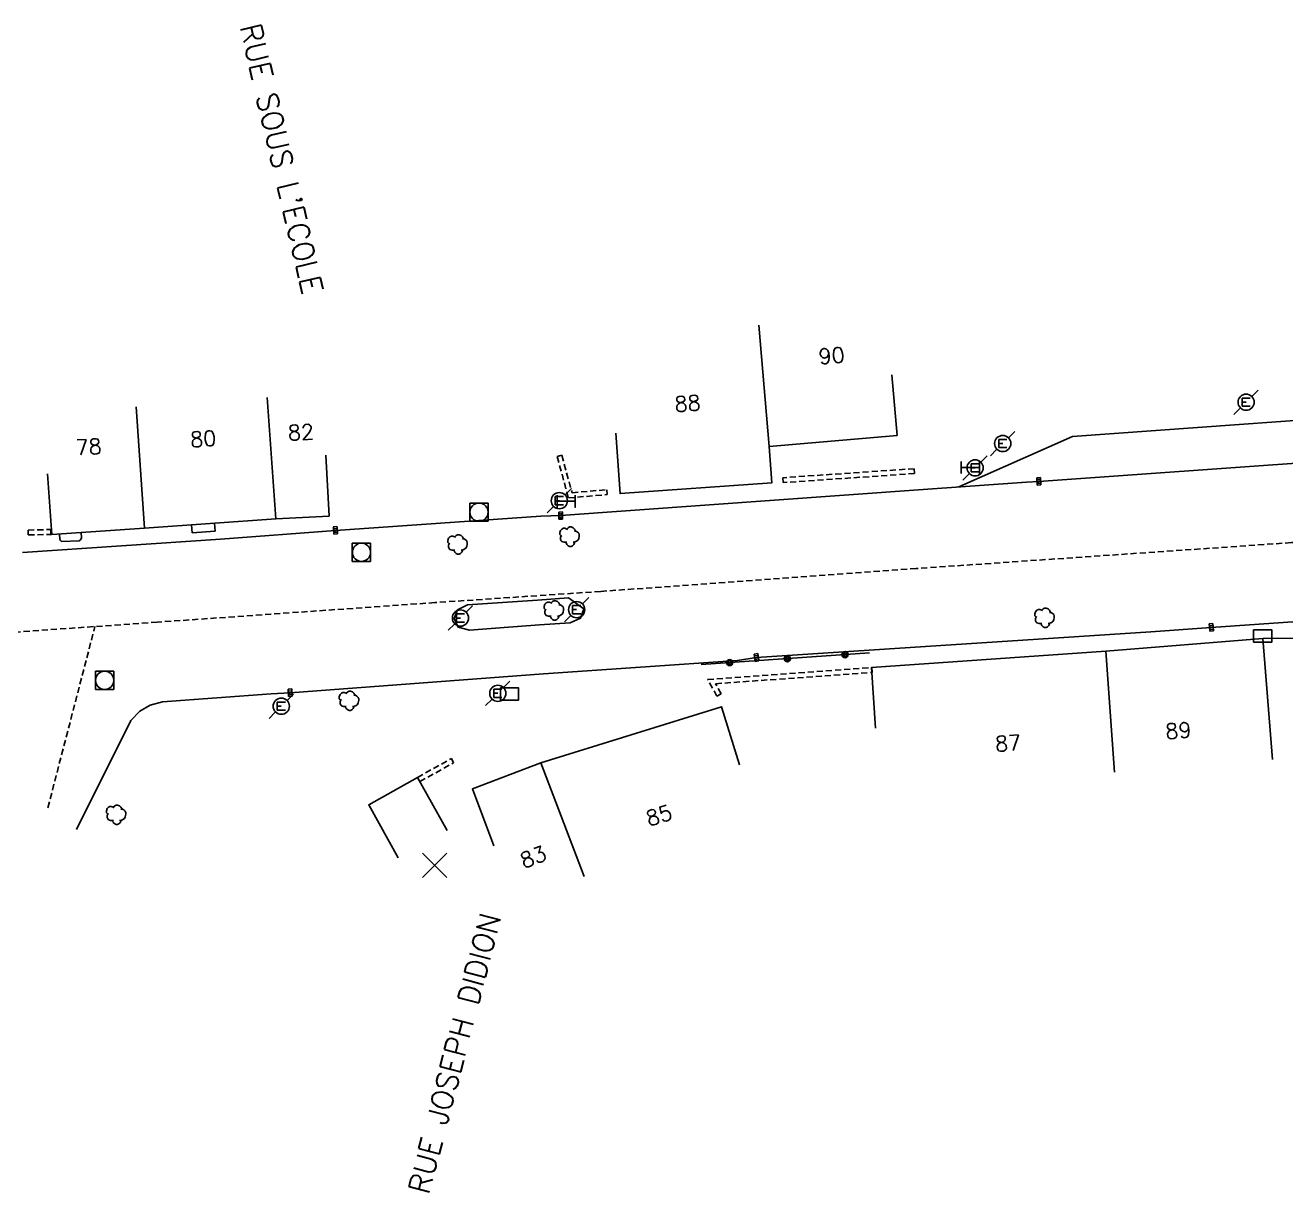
# Model space of a CAD drawing. Header units: millimetres. Extents: x 193000 to 194000, y 105162 to 106000.
# Drawn here: x 193511.6 to 193615.2, y 105508.2 to 105604.1 of the extents above; entities that cross this region are included whole.
import ezdxf
from ezdxf.enums import TextEntityAlignment as Align

# ---------------------------------------------------------------- set-up
doc = ezdxf.new("R2010")
doc.units = ezdxf.units.MM
doc.linetypes.add('DASHED', pattern=[0.75, 0.5, -0.25])
doc.layers.get('0').update_dxf_attribs({"linetype": 'CONTINUOUS'})
for name, color, linetype in [('W0001', 6, 'DASHED'), ('W0008', 7, 'CONTINUOUS'), ('W0100', 7, 'CONTINUOUS'), ('W0105', 7, 'CONTINUOUS'), ('W0112', 1, 'DASHED'), ('W0300', 7, 'CONTINUOUS'), ('W0322', 7, 'CONTINUOUS'), ('W0400', 7, 'CONTINUOUS'), ('W0420', 7, 'CONTINUOUS'), ('W0471', 7, 'CONTINUOUS'), ('W0989', 7, 'CONTINUOUS'), ('W0991', 7, 'CONTINUOUS'), ('W1102', 7, 'CONTINUOUS'), ('W1471', 7, 'CONTINUOUS'), ('W1474', 7, 'CONTINUOUS')]:
    doc.layers.add(name, color=color, linetype=linetype)
doc.styles.get("Standard").update_dxf_attribs({"font": 'romans.shx', "width": 0.85})

# ---------------------------------------------------------------- blocks, each defined once
blk = doc.blocks.new('T400')
for p, q in [((-0.15, 0.3), (0.15, 0.3)), ((-0.15, -0.25), (-0.15, 0.3)), ((-0.15, 0.15), (0.15, 0.15)), ((-0.15, 0), (0.15, 0)), ((0.15, 0.3), (0.15, -0.25)), ((-0.15, -0.15), (0.15, -0.15)), ((-0.15, -0.25), (-0.15, -0.3)), ((-0.15, -0.3), (0.15, -0.3)), ((0.15, -0.3), (0.15, -0.25))]:
    blk.add_line(p, q)
blk = doc.blocks.new('T1474')
at = {"color": 0, "linetype": 'Continuous', "flags": 128}
for points in [[(-0.75, -0.5), (-0.75, 0.5)], [(-0.75, 0), (0.75, 0)], [(0.75, 0), (0.75, -0.5), (0.75, 0.5)]]:
    blk.add_lwpolyline(points, dxfattribs=at)
blk = doc.blocks.new('T471')
for p, q in [((-0.333334, 0.333334), (-0.333334, -0.333334)), ((-0.333334, 0.333334), (0.333334, 0.333334)), ((-0.333334, 0), (0, 0)), ((0.500001, 0.500001), (1.000002, 1.000002)), ((-0.500001, -0.500001), (-1.000002, -1.000002)), ((-0.333334, -0.333334), (0.333334, -0.333334))]:
    blk.add_line(p, q)
blk.add_ellipse((0, 0), major_axis=(0.471405, 0.471405), ratio=1, start_param=5.4977871438, end_param=11.780972451)
blk = doc.blocks.new('T300')
for p, q in [((-0.8, 0.51), (-0.86, 0.34)), ((-0.86, 0.34), (-0.86, 0.17)), ((-0.86, 0.17), (-0.74, 0.06)), ((-0.69, 0.63), (-0.8, 0.51)), ((-0.8, -0.06), (-0.74, 0.06)), ((-0.74, 0.06), (-0.69, 0.11)), ((-0.57, 0.69), (-0.69, 0.63)), ((-0.46, 0.69), (-0.57, 0.69)), ((-0.29, 0.63), (-0.46, 0.69)), ((-0.29, 0.63), (-0.17, 0.74)), ((-0.23, 0.57), (-0.29, 0.63)), ((-0.17, 0.74), (-0.06, 0.8)), ((-0.06, 0.8), (0.06, 0.8)), ((0.06, 0.8), (0.23, 0.74)), ((0.23, 0.74), (0.34, 0.63)), ((0.34, 0.63), (0.4, 0.51)), ((0.46, 0.46), (0.34, 0.46)), ((0.4, 0.51), (0.4, 0.46)), ((0.57, 0.4), (0.46, 0.46)), ((0.57, 0.4), (0.69, 0.29)), ((0.69, 0.29), (0.74, 0.17)), ((0.74, 0.06), (0.69, -0.17)), ((0.74, 0.17), (0.74, 0.06)), ((-0.8, -0.17), (-0.8, -0.06)), ((-0.8, -0.23), (-0.8, -0.17)), ((-0.74, -0.34), (-0.8, -0.23)), ((-0.69, -0.4), (-0.74, -0.34)), ((-0.51, -0.46), (-0.69, -0.4)), ((-0.4, -0.46), (-0.51, -0.46)), ((-0.4, -0.46), (-0.34, -0.46)), ((-0.34, -0.46), (-0.34, -0.4)), ((-0.34, -0.51), (-0.34, -0.46)), ((-0.29, -0.63), (-0.34, -0.51)), ((-0.17, -0.74), (-0.29, -0.63)), ((-0.06, -0.8), (-0.17, -0.74)), ((0.06, -0.8), (-0.06, -0.8)), ((0.17, -0.74), (0.06, -0.8)), ((0.23, -0.69), (0.17, -0.74)), ((0.29, -0.46), (0.23, -0.46)), ((0.29, -0.63), (0.23, -0.69)), ((0.46, -0.4), (0.29, -0.46)), ((0.34, -0.51), (0.29, -0.63)), ((0.34, -0.51), (0.34, -0.46)), ((0.57, -0.34), (0.46, -0.4)), ((0.63, -0.29), (0.57, -0.34)), ((0.69, -0.17), (0.63, -0.29))]:
    blk.add_line(p, q)
blk = doc.blocks.new('T1471')
at = {"color": 0, "linetype": 'Continuous', "flags": 128}
blk.add_lwpolyline([(-0.75, -0.5), (-0.75, 0.5), (0.75, 0.5), (0.75, -0.5), (-0.75, -0.5)], dxfattribs=at)
blk = doc.blocks.new('T420')
for p, q in [((0.75, 0.75), (-0.75, 0.75)), ((-0.75, 0.75), (-0.75, -0.75)), ((0.75, 0.75), (0.75, -0.75)), ((0.75, -0.75), (-0.75, -0.75))]:
    blk.add_line(p, q)
blk.add_ellipse((0, 0), major_axis=(-0.53, 0.53), ratio=1, start_param=3.926991, end_param=10.210176)
blk = doc.blocks.new('t991o')
at = {"color": 0, "linetype": 'Continuous'}
for p, q in [((-1, 1), (1, -1)), ((-1, -1), (1, 1))]:
    blk.add_line(p, q, dxfattribs=at)
blk = doc.blocks.new('t322o')
at = {"color": 0, "linetype": 'Continuous'}
for radius in [0.25, 0.15]:
    blk.add_circle((0, 0), radius, dxfattribs=at)

msp = doc.modelspace()

# ---------------------------------------------------------------- linework, layer by layer
at = {"layer": 'W0001'}
msp.add_line((193513.47, 105539.78), (193517.34, 105554.69), dxfattribs=at)
msp.add_lwpolyline([(193703.96, 105567.68), (193686.32, 105566.75), (193678.81, 105566.35), (193667.7, 105565.76), (193655.43, 105564.37), (193635.3, 105562.96), (193615.7, 105561.58), (193584.85, 105559.45), (193558.92, 105557.57), (193545.29, 105556.65), (193522.45, 105555.04), (193503.29, 105553.7)], dxfattribs=at)
at = {"layer": 'W0008'}
for points in [[(193511.39, 105560.78), (193527.65, 105561.88), (193537.11, 105562.59), (193554.01, 105563.77), (193555.63, 105563.8), (193585.04, 105565.92), (193593.92, 105566.56), (193594.94, 105566.62), (193633.83, 105569.39), (193634.85, 105569.45), (193664.65, 105571.53), (193666.26, 105572.24), (193668.17, 105573.35), (193669.68, 105574.76), (193671.21, 105576.56), (193671.76, 105577.27), (193673.09, 105579.16), (193673.58, 105580.05), (193674.28, 105581.46), (193675.68, 105585.81)], [(193588.37, 105566.16), (193597.7, 105570.31), (193628.16, 105572.51), (193638.19, 105569.66)], [(193550.64, 105554.58), (193548.12, 105554.39), (193547.2, 105554.63), (193546.87, 105555.35), (193547.15, 105556.05), (193547.97, 105556.46), (193553.72, 105556.86), (193556.28, 105557.04), (193557.53, 105556.13), (193557.27, 105555.37), (193556.42, 105554.99), (193553.9, 105554.82), (193550.64, 105554.58)], [(193515.82, 105537.99), (193520.28, 105546.96), (193521.03, 105547.71), (193521.88, 105548.21), (193522.89, 105548.5), (193531.83, 105549.15), (193533.39, 105549.24), (193554.22, 105550.79), (193570.17, 105551.88), (193571.73, 105552.14), (193604.15, 105554.26), (193609.12, 105554.61), (193617.01, 105555.16)]]:
    msp.add_lwpolyline(points, dxfattribs=at)
at = {"layer": 'W0100'}
for points in [[(193560.15, 105570.59), (193560.51, 105565.61), (193573, 105566.51), (193572.78, 105569.49), (193583.29, 105570.4), (193582.86, 105575.38)], [(193513.45, 105567.23), (193513.79, 105562.24), (193521.41, 105562.76), (193532.2, 105563.53), (193536.59, 105563.77), (193536.32, 105568.76)], [(193581.52, 105546.32), (193581.17, 105551.31), (193600.45, 105552.67), (193613.35, 105553.71), (193619.51, 105553.75), (193628.22, 105553.36), (193628, 105548.37)], [(193550.14, 105536.65), (193548.37, 105541.33), (193554.01, 105543.47), (193568.86, 105548.08), (193570.34, 105543.3)], [(193542.28, 105535.67), (193539.85, 105540.03), (193543.86, 105542.27), (193546.3, 105537.91)]]:
    msp.add_lwpolyline(points, dxfattribs=at)
at = {"layer": 'W0105'}
for p, q in [((193527.22, 105562.53), (193527.18, 105563.17)), ((193514.45, 105561.86), (193514.42, 105562.29)), ((193516.23, 105561.97), (193516.2, 105562.41)), ((193525.32, 105562.4), (193525.27, 105563.04)), ((193527.22, 105562.53), (193525.32, 105562.4))]:
    msp.add_line(p, q, dxfattribs=at)
msp.add_lwpolyline([(193516.23, 105561.97), (193516.17, 105561.84), (193516.03, 105561.74), (193514.6, 105561.68), (193514.5, 105561.75), (193514.45, 105561.86)], dxfattribs=at)
at = {"layer": 'W0112'}
for p, q in [((193555.35, 105568.66), (193555.73, 105568.76)), ((193584.69, 105567.66), (193573.88, 105566.92)), ((193584.69, 105567.66), (193584.72, 105567.26)), ((193573.88, 105566.92), (193573.91, 105566.52)), ((193584.72, 105567.26), (193573.91, 105566.52)), ((193559.41, 105565.93), (193559.45, 105565.53)), ((193511.85, 105562.61), (193513.71, 105562.66)), ((193511.85, 105562.61), (193511.86, 105562.21)), ((193511.86, 105562.21), (193513.72, 105562.26)), ((193513.71, 105562.66), (193513.72, 105562.26)), ((193581.2, 105551.31), (193581.23, 105550.91)), ((193568.48, 105548.96), (193568.83, 105549.15)), ((193543.86, 105542.28), (193546.64, 105543.83)), ((193544.06, 105541.93), (193546.83, 105543.48)), ((193546.64, 105543.83), (193546.83, 105543.48)), ((193543.86, 105542.28), (193544.06, 105541.93))]:
    msp.add_line(p, q, dxfattribs=at)
for points in [[(193555.35, 105568.66), (193556.26, 105565.26), (193559.45, 105565.53)], [(193555.73, 105568.76), (193556.56, 105565.68), (193559.41, 105565.93)], [(193568.48, 105548.96), (193567.71, 105550.33), (193581.2, 105551.31)], [(193568.83, 105549.15), (193568.37, 105549.98), (193581.23, 105550.91)]]:
    msp.add_lwpolyline(points, dxfattribs=at)
at = {"layer": 'W0322'}
msp.add_line((193567.17, 105551.55), (193581.03, 105552.51), dxfattribs=at)
at = {"layer": 'W1102'}
for p, q in [((193571.92, 105579.45), (193572.78, 105569.49)), ((193520.74, 105572.74), (193521.41, 105562.76)), ((193531.49, 105573.51), (193532.2, 105563.53)), ((193614.15, 105543.74), (193613.35, 105553.71)), ((193601.16, 105542.7), (193600.45, 105552.67)), ((193557.56, 105534.13), (193554.01, 105543.47))]:
    msp.add_line(p, q, dxfattribs=at)

# ---------------------------------------------------------------- block references
at = {"layer": 'W0300'}
for p in [(193547.21, 105561.43), (193556.42, 105562.07), (193555.13, 105556), (193595.47, 105555.39), (193538.29, 105548.57), (193519.14, 105539.2)]:
    msp.add_blockref('T300', p, dxfattribs=at)
at = {"layer": 'W0322', "rotation": 3.920826814160525}
for p in [(193569.53, 105551.72), (193574.27, 105552.04), (193579.01, 105552.37)]:
    msp.add_blockref('t322o', p, dxfattribs=at)
at = {"layer": 'W0400'}
for p, rotation in [((193594.94, 105566.62), 183.3610894263122), ((193555.63, 105563.8), 180.7749941071253), ((193537.11, 105562.59), 184.2544478746023), ((193609.12, 105554.61), 4.027771694612774), ((193571.73, 105552.14), 9.153058910739977), ((193533.39, 105549.24), 3.422475200017932)]:
    msp.add_blockref('T400', p, dxfattribs=dict(at, rotation=rotation))
at = {"layer": 'W0420'}
for p in [(193548.91, 105564.09), (193539.25, 105560.79), (193518.14, 105550.26)]:
    msp.add_blockref('T420', p, dxfattribs=at)
at = {"layer": 'W0471'}
for p in [(193611.98, 105573.13), (193591.97, 105569.73), (193589.7, 105567.73), (193555.52, 105565.03), (193556.94, 105556.07), (193547.39, 105555.38), (193550.46, 105549.19), (193532.66, 105548.13)]:
    msp.add_blockref('T471', p, dxfattribs=at)
at = {"layer": 'W0991'}
msp.add_blockref('t991o', (193545.27, 105535.04), dxfattribs=at)
at = {"layer": 'W1471'}
for p in [(193613.35, 105553.9), (193551.42, 105549.14)]:
    msp.add_blockref('T1471', p, dxfattribs=at)
at = {"layer": 'W1474'}
for p in [(193589.3, 105567.76), (193556.08, 105564.98)]:
    msp.add_blockref('T1474', p, dxfattribs=at)

# ---------------------------------------------------------------- texts
at = {"layer": 'W0989'}
for s, rotation, p in [("RUE SOUS L'ECOLE", 283.1735, (193532.68, 105593.16)), ('RUE JOSEPH DIDION', 75.4529, (193546.91, 105519.6))]:
    msp.add_text(s, height=1.75, rotation=rotation, dxfattribs=at).set_placement(p, align=Align.MIDDLE)
at = {"layer": 'W0991'}
for s, rotation, p in [('90', 4.9512, (193577.9, 105576.96)), ('88', 4.128, (193566.06, 105573.03)), ('80', 4.0875, (193526.24, 105570.12)), ('82', 3.1641, (193534.27, 105570.66)), ('78', 3.8651, (193516.82, 105569.46)), ('89', 4.6075, (193606.41, 105546.13)), ('87', 4.0532, (193592.41, 105545.09)), ('85', 17.2363, (193563.72, 105539.16)), ('83', 20.8224, (193553.38, 105535.74))]:
    msp.add_text(s, height=1.25, rotation=rotation, dxfattribs=at).set_placement(p, align=Align.MIDDLE)

doc.saveas('drawing.dxf')
